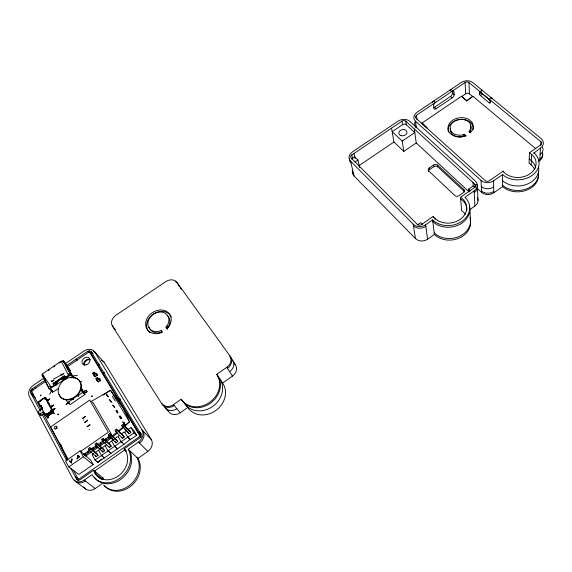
<?xml version="1.0" encoding="UTF-8"?>
<svg xmlns="http://www.w3.org/2000/svg" width="572" height="572" viewBox="0 0 572 572"><rect width="100%" height="100%" fill="white"/><g stroke="black" fill="none" stroke-linecap="round" stroke-linejoin="round"><path stroke-width="0.86" d="M529.443 152.767A17.796 13.714 -3.5 0 1 530.008 173.802A17.796 13.714 -3.5 0 1 503.06 171.192L489.382 180.745A2.953 2.309 -5.1 0 1 485.228 180.609L415.966 118.24A2.731 2.052 -10.8 0 1 416.437 115.301L465.079 82.497A2.731 1.988 -8.4 0 1 468.897 82.504L540.919 141.749A2.953 2.238 -2.9 0 1 540.683 144.916L529.443 152.767L529.057 163.37A17.503 13.592 -3.2 0 1 534.441 168.976M531.173 164.879L531.588 154.29M533.79 153.139L540.454 148.091A8.845 6.692 -3.2 0 0 541.148 138.603L472.729 82.518A8.208 5.999 -8.3 0 0 461.268 82.49L416.916 112.377A8.208 6.163 -10.5 0 0 415.486 121.185L416.352 127.778M50.887 410.353L50.808 411.926L46.682 414.628L46.089 413.577L44.959 414.55L46.697 414.421L50.808 411.926L53.496 412.24L54.226 413.785L53.239 412.097L52.588 413.17L46.732 416.559L47.812 418.161L46.732 416.559M68.812 373.466L68.69 375.74L66.331 378.628L59.123 379.822L52.746 383.862M538.352 161.526L539.796 160.51L540.454 148.091M540.733 145.166L540.919 141.749M49.607 394.237L51.83 390.547L52.667 392.149L49.178 388.731L42.171 375.768L42.264 374.024L60.725 361.425L63.328 360.646L65.88 363.964L67.489 367.431L66.066 365.372M48.198 403.267L48.491 403.589M48.52 403.21L48.784 403.725M47.884 415.858L48.72 417.553L47.884 415.858L51.873 412.341L53.496 412.24L46.997 416.681M81.71 389.103L81.746 388.967M48.284 402.874L48.398 403.081M41.935 407.386L40.162 405.748L38.167 401.88C42.893 401.666 44.48 393.393 47.197 400.278L49.8 398.927L47.655 401.122L50.636 406.628L53.253 405.262L51.101 407.478L52.374 409.824L54.998 408.458L52.839 410.682L53.475 411.861L52.123 412.784M50.236 406.599L50.172 406.399M53.289 383.369L56.721 381.703L55.334 383.333L56.027 384.577L56.721 381.703L64.529 375.74L53.289 383.369L54.183 385.228L51.544 387.387L50.694 389.382L52.667 392.149M128.149 429.408L131.052 427.627L134.084 430.873L136.729 435.442L130.216 439.482L127.699 437.165L124.882 432.403L125.254 431.188L126.698 430.301M93.558 453.639L92.128 454.59L95.002 460.024L127.699 437.165L130.216 439.482L123.938 444.358L121.164 441.734L118.375 436.951L118.747 435.728M48.162 403.046L48.663 403.903M56.092 383.061L56.721 381.703M49.206 386.107L51.544 387.387L55.956 385.235L59.123 379.822L64.929 376.769L71.257 375.404L74.188 377.463L73.38 375.89L77.406 375.339M43.865 398.598L44.716 397.154M45.038 397.44L44.123 398.756L45.381 398.069M67.825 402.359L66.08 404.833L68.118 402.631M80.387 382.375L81.381 381.259L79.908 381.653M44.688 397.347L45.031 397.976L44.094 399.02L45.288 398.205L51.737 410.117L50.536 410.939L51.737 410.117M53.475 411.861L52.288 410.825L46.725 416.48L44.966 414.743L41.87 408.944L42.621 408.429L40.912 405.233L40.162 405.748M112.898 436.915L117.36 432.854M118.64 431.696L123.102 427.642M124.374 426.476L129.472 421.843L123.345 408.136L110.525 390.254L91.077 401.544M101.408 459.159L97.812 462.405L95.002 460.024M80.244 382.232L81.381 381.259L80.051 381.796M50.872 407.278L53.253 405.262L50.407 406.427L51.101 407.478M52.61 410.481L54.998 408.458L52.145 409.623L52.839 410.682M47.426 400.922L49.8 398.927L46.968 400.078L47.655 401.122M112.04 436.114L116.738 432.268M118.075 431.174L129.472 421.843L110.525 390.254L103.11 395.13M108.744 443.193L117.203 436.801L118.375 436.951M51.48 409.895L51.83 410.539L50.765 411.368L46.404 414.357L44.966 414.743M49.042 404.147L49.192 404.554M72.422 398.698L73.523 399.728L72.422 398.698L74.539 397.111M51.895 381.667L53.997 380.144L51.566 381.71L51.251 380.873L51.566 381.71M98.341 381.217L96.003 378.786L97.211 377.406L100.164 380.187M95.245 376.018L92.9 373.566L92.807 373.123L94.108 372.186L97.59 375.539M101.709 478.971L103.082 477.999A18.697 15.594 -48.6 0 0 103.711 479.593M83.834 486.894A9.395 7.708 -49.9 0 0 95.188 488.531L102.095 483.669M104.712 485.935A21.75 18.161 -48.7 0 0 131.174 485.842A21.75 18.161 -48.7 0 0 137.923 458.422L147.876 451.408A9.123 7.693 -45.6 0 0 151.258 439.511L104.605 362.884L94.773 352.037A8.73 6.9 -39.7 0 0 84.048 351.001L64.943 363.928M54.183 385.228L49.178 388.731L42.264 374.024M141.277 437.351L140.147 436.207L78.414 479.458L73.416 470.07M66.531 365.622L87.616 351.344A2.903 2.288 -39.4 0 1 91.191 351.687L140.812 433.962A3.125 2.617 -44.9 0 1 139.632 438.009L124.095 448.906A19.133 15.844 -47.9 0 1 118.168 476.097A19.133 15.844 -47.9 0 1 93.601 470.277L80.38 479.543A3.225 2.624 -49.5 0 1 76.512 478.993L70.914 468.461M94.316 471.249L125.025 449.721L124.095 448.906M43.629 378.342L33.34 385.306A8.952 6.928 -43.3 0 0 29.294 396.453L72.651 478.442A9.645 7.844 -49.2 0 0 84.263 480.094L92.078 474.61A22.322 18.483 -47.9 0 0 119.512 478.492A22.322 18.483 -47.9 0 0 128.214 449.256L138.453 442.077A9.366 7.829 -44.9 0 0 141.992 429.929L94.773 352.037M180.237 412.762L187.759 407.478A21.278 18.34 -37.9 0 0 215.587 410.66A21.278 18.34 -37.9 0 0 222.587 383.054L232.447 376.133A8.973 7.736 -33.7 0 0 235.278 364.657L229.772 355.67L176.905 282.353A8.58 6.864 -31.6 0 0 165.844 281.574L115.859 315.265A8.744 6.935 -36.1 0 0 112.348 325.961L161.49 403.267L168.454 411.411A9.173 7.801 -40.6 0 0 180.237 412.762L173.488 404.611A9.359 7.908 -40.1 0 1 161.49 403.267M352.659 172.136A8.094 6.328 -14.4 0 0 354.154 176.112L415.465 238.588A8.666 7.121 -9.1 0 0 427.613 239.218L434.427 234.434A20.335 16.545 -6.9 0 0 459.016 238.167A20.335 16.545 -6.9 0 0 470.163 219.183M469.405 209.895L474.903 206.042A8.659 6.914 -5.9 0 0 477.291 197.805M477.606 188.739L481.552 192.349A8.666 6.835 -4.9 0 0 493.786 192.793L502.616 186.594A20.363 15.837 -3.2 0 0 526.555 190.211A20.363 15.837 -3.2 0 0 538.231 173.166M350.536 161.111L413.17 224.188A8.88 7.221 -9.5 0 0 425.618 224.775L432.611 219.898A20.849 16.788 -7.3 0 0 462.004 221.271A20.849 16.788 -7.3 0 0 464.957 197.304L474.124 190.905A8.88 7.014 -6.3 0 0 475.275 180.945L409.616 121.25A8.258 6.242 -11.6 0 0 398.169 121.085L352.409 151.887A8.287 6.399 -14.6 0 0 350.536 161.111L354.154 176.112M96.26 456.649L98.077 455.376L97.168 453.746L89.79 447.704L88.26 448.748L88.96 450.114L96.26 456.649L95.653 455.562M102.846 452.044L104.655 450.779L103.739 449.163L96.489 443.043L94.966 444.087L95.674 445.438L102.846 452.044L101.93 450.421M109.416 447.454L111.218 446.196L110.296 444.58L103.175 438.388L101.652 439.432L102.367 440.776L109.416 447.454L108.794 446.382M115.966 442.878L117.768 441.62L116.838 440.018L109.838 433.748L108.322 434.784L109.045 436.129L115.966 442.878L115.036 441.269M122.501 438.316L124.296 437.058L123.359 435.464L116.488 429.122L114.979 430.158L115.708 431.488L122.501 438.316L121.872 437.251M129.022 433.762L130.809 432.503L129.865 430.916L123.123 424.503L121.614 425.539L129.022 433.762L128.071 432.167L121.614 425.539M173.488 404.611L181.181 399.235A21.722 18.583 -37.4 0 0 209.524 402.402A21.722 18.583 -37.4 0 0 216.767 374.36L226.841 367.317A9.152 7.836 -33.4 0 0 229.772 355.67M415.486 121.185L481.081 180.473A8.83 6.907 -5.2 0 0 493.55 180.881L502.552 174.582A20.764 16.002 -3.5 0 0 531.996 175.525A20.764 16.002 -3.5 0 0 533.805 152.738M123.938 444.358L97.812 462.405L96.704 461.096M139.411 435.385L141.57 433.869M55.956 385.235L64.607 379.222M80.588 451.522L108.315 432.239L89.733 400.064L50.615 426.934L67.875 459.309M83.169 454.668L89.597 450.193M90.912 449.327L103.067 440.862L103.718 441.999L98.599 445.559L97.926 444.387L98.599 445.559M104.311 439.939L110.046 435.943M90.912 450.922L85.771 454.504L84.148 454.804M92.192 450.028L97.319 446.453M106.27 440.218L105.591 439.053L106.27 440.218L110.732 437.108M68.74 466.966L83.333 456.799L93.143 464.6L78.864 474.402L68.74 466.966L65.566 460.982L80.094 450.879L90.683 460.081L93.143 464.6M85.435 456.199L91.849 451.723M93.129 450.836L98.248 447.268M99.521 446.374L111.626 437.938M417.324 224.918L420.627 222.615L422.436 224.424M468.811 191.656L468.661 189.132L473.187 185.979L473.001 182.525M121.586 433.748L123.716 432.26L124.882 432.403M474.889 184.248A2.967 2.338 -6 0 1 474.51 187.573L460.589 197.283A17.868 14.386 -7.3 0 1 460.102 219.433A17.868 14.386 -7.3 0 1 433.283 216.33L421.457 224.582A2.967 2.417 -9.5 0 1 417.31 224.388L351.165 158.022A2.76 2.131 -14.9 0 1 351.787 154.948L401.973 121.142A2.746 2.073 -11.6 0 1 405.791 121.192L474.889 184.248L475.06 187.702L473.187 185.979M94.981 452.681L106.564 444.709M41.87 408.944L38.195 411.497L39.618 414.221L41.077 415.429L44.044 413.449M87.016 426.555L89.611 424.76M87.194 426.884L90.29 424.739M89.032 429.844L89.482 429.529M82.375 418.318L85.414 416.223M82.911 418.439L85.285 416.802M83.512 420.041L83.955 419.734M84.592 422.258L87.645 420.155M84.799 422.615L87.509 420.742M77.713 395.774L78.493 396.324L77.363 394.995L77.713 395.774L82.604 392.413L83.405 392.864M463.756 189.396A2.867 2.274 -6.7 0 1 463.363 192.628L458.923 195.717A2.867 2.281 -7 0 1 454.897 195.567L428.843 171.071A2.788 2.181 -9.3 0 1 429.3 167.961L433.64 164.979A2.788 2.174 -9.1 0 1 437.53 165.094L463.756 189.396L463.871 191.062A2.86 2.274 -6.7 0 1 464.457 192.006M428.449 171.393A2.781 2.174 -9.3 0 1 429.5 169.641L433.826 166.666A2.781 2.174 -9 0 1 437.709 166.781L463.871 191.062M48.334 370.513L49.793 369.519M53.432 367.024L54.891 366.023M59.259 363.027L61.44 361.533L63.042 361.354L64.078 362.677M102.474 373.838L104.64 372.358M81.439 388.645L80.895 389.017L82.625 392.113L85.021 394.408L70.206 404.561L67.703 402.588L66.037 399.599M50.779 413.706L46.725 416.48L52.288 410.825L52.638 411.468L51.201 411.861M61.74 374.982L61.075 374.181L61.74 374.982L63.885 373.516L53.482 379.15M97.34 365.765L99.542 364.264M480.823 91.105L479.415 92.056L479.486 93.901A1.344 0.586 57 0 0 480.401 95.538L489.26 102.86L490.669 101.902M472.88 96.318L466.688 100.901L472.88 96.318L535.8 148.699M479.486 93.901L481.588 92.471A1.344 0.586 57 0 0 482.496 94.115L490.69 100.858M480.401 95.538L482.496 94.115M391.577 128.142L393.922 142.028L403.839 151.387L416.223 142.964L414.335 128.993M43.408 398.276L39.411 401.001L40.162 401.465M58.523 388.395L53.418 391.87L50.694 389.382M98.363 379.372L98.291 379.35M67.703 402.588L72.63 399.249M358.594 165.93L393.922 142.028M422.007 123.016L426.998 127.828L422.007 123.016L461.568 96.239L466.666 100.529M466.688 100.901L461.59 96.611L465.715 93.822A2.688 1.981 -8.1 0 1 469.476 93.844L472.901 96.689M40.476 411.211L30.652 392.721A2.982 2.302 -43.3 0 1 31.996 389.003L45.181 380.08M41.32 409.845L31.317 391.076L45.274 381.617M66.574 367.188L89.346 351.759L91.148 353.725L140.919 436.393M403.839 151.387L402.23 141.07L414.814 132.54L406.306 124.753L405.791 121.192M98.706 382.039L96.496 379.579L97.976 378.578L100.315 380.938M351.766 159.216A2.746 2.124 -14.9 0 1 352.595 158.365L354.783 156.885L357.958 160.046L359.681 167.567M406.306 124.753A2.731 2.066 -11.6 0 0 402.516 124.696L392.178 131.667L402.23 141.07M433.34 107.736A2.746 1.466 -49.1 0 0 434.52 107.25L450.493 96.461A2.746 1.451 -49.7 0 0 452.445 93.243L452.237 90.512L453.939 91.949L454.139 94.68A2.753 1.444 -49.6 0 1 452.18 97.898L436.186 108.709A2.746 1.466 -49 0 1 433.905 108.344L433.626 105.656A2.76 1.473 -49.2 0 1 435.564 102.417L433.876 100.958A2.753 1.48 -49.2 0 0 432.303 102.738M355.026 162.026L357.958 160.046M95.61 376.819L93.393 374.345L94.866 373.352L97.204 375.732M127.699 437.165L134.062 432.904L136.729 435.442M45.274 399.556L46.268 398.891L45.295 397.304L46.268 398.891M39.618 414.221L43.358 411.733L44.309 412.541M74.188 377.463L70.721 374.117L65.644 377.441L68.69 375.74L61.44 361.533M81.946 389.775L82.118 389.639M102.367 440.776L103.94 439.775L111.218 446.196M95.674 445.438L97.247 444.437L104.655 450.779M88.96 450.114L90.54 449.106L98.077 455.376M122.351 426.862L123.902 425.875L130.809 432.503M115.708 431.488L117.267 430.494L124.296 437.058M109.045 436.129L110.61 435.128L117.768 441.62M83.955 393.086L84.306 393.436L87.316 391.591L83.955 393.086L83.104 391.62L86.501 390.197L83.462 391.963L83.104 391.62M92.185 402.273L92.929 402.359L111.476 434.377L110.682 435.499M48.17 402.688L48.277 403.01M53.568 384.27L55.026 383.662L59.123 379.822L61.433 378.864M63.814 377.577L61.69 378.328L64.936 379.215L63.814 377.577L64.936 379.215M64.243 377.992L61.69 378.328L64.514 378.807M66.645 365.487L63.328 360.646L65.794 365.522L66.645 365.487L70.284 370.563L67.653 369.026L66.166 366.223M71.822 463.184L69.376 461.039L71.643 460.975M84.206 455.19L86.722 455.298M48.899 404.111L49.221 404.59L49.02 404.282M98.548 450.3L101.466 455.505L102.66 456.177M105.105 445.724L108.051 450.9L109.209 451.594M111.647 441.162L114.615 446.31L115.744 447.025M121.164 441.734L122.422 442.621M48.877 404.054L49.242 404.568L48.849 403.996M124.56 423.273L122.615 421.843L124.131 423.573M121.228 417.674L119.269 416.223L120.799 417.975M117.267 411.633L115.959 410.653L116.988 411.833M75.854 481.638L85.743 489.089M113.992 406.127L112.684 405.126L113.714 406.327M76.512 478.993L78.4 480.43M75.254 476.626L77.771 478.549L78.607 480.123M110.746 400.672L109.431 399.656L110.468 400.865M84.263 480.094L95.188 488.531M107.536 395.266L106.213 394.237L107.25 395.459M79.765 456.792L77.935 455.376L76.991 459.08L77.656 457.772L79.715 456.921L77.935 455.376L78.657 457.579M94.673 472.787L103.139 479.643M93.601 470.277L103.082 477.999M65.794 365.522L68.905 368.118M452.445 93.243L454.139 94.68M42.171 375.768L43.207 376.648M48.541 403.903L48.613 403.961M450.493 96.461L452.18 97.898M31.746 394.787L35.614 398.141M101.466 455.505L104.397 458.036L103.632 457.021M52.638 411.468L51.83 410.539M30.652 392.721L33.247 394.98L34.341 397.039M69.376 461.039L71.328 462.741L71.893 458.701L72.229 460.203M434.52 107.25L436.186 108.709M466.023 135.643A12.677 9.574 -8 0 1 448.005 128.936A12.677 9.574 -8 0 1 463.835 117.811A12.677 9.574 -8 0 1 470.892 132.218L470.348 132.797L468.89 131.531A10.446 7.894 -8 0 0 463.613 119.512A10.446 7.894 -8 0 0 450.171 128.271A10.446 7.894 -8 0 0 464.55 134.356L466.051 136.193M31.317 391.076L32.354 391.984M31.996 389.003L33.29 390.14M48.72 403.646L48.405 403.274M48.606 403.818L48.284 403.453M34.442 387.351L35.729 388.495M108.051 450.9L110.925 453.467L110.167 452.452M72.208 376.498L73.845 377.97L71.257 375.404L66.066 366.53M126.004 425.261L123.402 422.901L124.453 424.252M103.067 440.862L103.718 441.999M99.399 448.119L100.665 449.27M121.357 418.461L120.056 417.267L121.107 418.632M118.046 412.884L116.738 411.69L117.796 413.055M114.615 446.31L117.439 448.906L116.688 447.89M468.661 189.132L470.534 190.862M114.757 407.364L113.449 406.156L114.514 407.536M416.223 142.964L469.147 191.885M111.94 402.302L110.196 400.679L111.261 402.066M108.716 396.882L106.964 395.252L108.036 396.646M125.139 449.878L126.176 450.85M55.334 383.333L56.027 384.577M101.652 439.432L103.518 441.176M128.214 449.256L137.923 458.422M108.322 434.784L113.814 440.097M138.453 442.077L147.876 451.408M139.454 431.703L140.512 432.782M141.992 429.929L151.258 439.511M76.097 359.144L77.263 360.353M38.167 401.88L39.311 403.081M119.069 401.387L130.466 419.576M70.284 370.563L68.404 368.575L72.408 375.447L67.653 369.026L71.257 375.404L66.216 366.287M87.616 351.344L88.746 352.574M91.191 351.687L92.871 353.532M46.682 414.628L47.876 416.016L46.089 413.577M113.206 327.012L115.365 329.651M181.181 399.235L187.759 407.478M119.913 415.801L120.971 417.174M116.638 410.296L117.696 411.676M149.599 331.874L150.157 332.618M167.41 329.25L165.966 327.155A11.175 9.059 -34.4 0 0 162.755 312.298A11.175 9.059 -34.4 0 0 147.891 322.937A11.175 9.059 -34.4 0 0 161.168 330.587L162.126 331.924A11.14 9.045 -34.4 0 1 149.149 327.263M230.058 357.407L231.102 358.858M233.19 361.754L235.278 364.657M165.966 327.155L166.917 328.492A11.14 9.045 -34.4 0 0 167.053 315.258M166.867 326.026L167.818 327.37M51.544 387.387L42.507 374.51L44.752 379.808M161.168 330.587L162.291 332.253L161.411 332.632A13.556 10.997 -34.4 0 1 145.703 322.772A13.556 10.997 -34.4 0 1 164.2 310.424A13.556 10.997 -34.4 0 1 167.11 328.828M216.767 374.36L222.587 383.054M68.661 402.345L69.462 403.567L68.626 402.08M94.108 372.186L94.866 373.352M97.211 377.406L97.976 378.578M167.024 409.166L168.454 411.411M226.841 367.317L232.447 376.133M176.905 282.353L179.801 286.965M180.416 287.945L181.295 289.346M130.673 419.919L139.046 433.841M89.346 351.759L140.147 436.207M112.348 396.217L115.244 401.043M81.102 387.616L85.021 394.408M83.462 391.963L84.306 393.436M80.895 389.453L82.604 392.413M43.687 376.569L42.507 374.51L45.095 379.207M131.052 427.627L134.062 432.904M123.123 424.503L123.902 425.875M116.488 429.122L117.267 430.494M109.838 433.748L110.61 435.128M63.328 360.646L70.721 374.117M103.175 438.388L103.94 439.775M80.094 450.879L83.333 456.799M96.489 443.043L97.247 444.437M89.79 447.704L90.54 449.106M41.091 405.934L42.7 408.951M40.355 414.078L41.077 415.429M42.986 412.977L67.582 459.123M42.149 414.357L66.788 460.696M59.402 442.985L67.775 460.067M60.01 443.893L67.753 459.852M42.585 409.559L40.912 405.233M95.91 378.349L96.496 379.579M92.807 373.123L93.393 374.345M56.263 427.212L56.935 428.642M71.235 373.738L71.529 374.438M60.703 444.344L62.77 450.107M351.787 154.948L352.595 158.365M353.989 153.468L355.176 158.558M413.17 224.188L415.465 238.588M401.973 121.142L402.516 124.696M425.618 224.775L427.613 239.218M416.437 115.301L416.981 119.498M432.611 219.898L434.427 234.434M433.283 216.33L433.454 217.675M429.3 167.961L429.5 169.641M434.934 218.275L435.07 219.412M433.64 164.979L433.826 166.666M437.53 165.094L437.709 166.781M460.589 197.283L461.583 210.639A17.475 14.207 -6.9 0 1 465.401 214.321M461.568 96.239L461.59 96.611M463.248 134.77L463.356 136.508M469.841 209.366L470.534 220.928M464.55 134.356L464.657 136.1A10.418 7.879 -8 0 1 450.378 128.679M465.079 82.497L465.715 93.822M468.897 82.504L469.476 93.844M474.124 190.905L474.903 206.042M472.308 123.037L472.393 124.796M478.028 200.493L477.413 186.994M481.081 180.473L481.552 192.349M493.55 180.881L493.786 192.793M503.06 171.192L503.067 171.965M502.552 174.582L502.616 186.594M460.717 198.984A17.818 14.364 -7.3 0 1 466.802 210.639M469.362 205.963A20.792 16.76 -7.3 0 1 457.95 225.246A20.792 16.76 -7.3 0 1 432.818 221.55M350.951 162.813A8.265 6.392 -14.6 0 1 349.442 158.801M425.847 226.419A8.859 7.214 -9.5 0 1 413.427 225.826M476.655 184.277A8.859 7 -6.3 0 1 474.209 192.628M470.07 217.56A20.392 16.574 -6.9 0 1 458.887 236.586A20.392 16.574 -6.9 0 1 434.227 232.854M353.761 174.481A8.115 6.335 -14.5 0 1 352.266 170.506M538.302 171.8A20.406 15.852 -3.2 0 1 526.597 188.867A20.406 15.852 -3.2 0 1 502.609 185.264M542.499 152.445A8.702 6.635 -2.9 0 1 539.868 159.13M493.758 191.47A8.68 6.843 -4.9 0 1 481.502 191.027M415.444 126.998A8.079 6.12 -10.3 0 1 415.665 126.376M529.214 159.073A17.625 13.642 -3.4 0 1 535.707 168.132M538.538 167.16A20.556 15.916 -3.4 0 1 526.755 184.313A20.556 15.916 -3.4 0 1 502.588 180.723M542.506 147.097A8.759 6.664 -3 0 1 540.118 154.44M493.672 186.965A8.744 6.871 -5 0 1 481.324 186.543M416.309 127.434A8.137 6.135 -10.4 0 1 415.05 121.736M542.599 154.497A8.68 6.628 -2.8 0 1 539.796 160.51M453.939 91.949A2.767 1.459 -49.8 0 0 451.701 91.534L450 90.097A2.76 1.459 -49.8 0 1 451.53 89.632M489.26 102.86A1.351 0.593 56.6 0 0 490.132 102.688L490.097 100.851A1.358 0.593 56.7 0 0 489.174 99.185L491.298 97.74A1.358 0.601 56.7 0 1 492.149 99.013M481.574 90.34A1.344 0.593 57 0 1 482.375 90.426L480.266 91.856A1.344 0.586 57 0 0 479.415 92.056M448.469 132.06A12.641 9.567 -8 0 1 460.017 119.491A12.641 9.567 -8 0 1 473.173 129.587M470.398 125.668A10.418 7.879 -8 0 1 469.669 132.447M125.211 449.942A19.076 15.809 -48 0 1 126.197 451.208M102.574 479.715A19.076 15.809 -48 0 1 94.809 471.264M129.322 450.3A22.258 18.447 -48 0 1 121.464 478.878A22.258 18.447 -48 0 1 94.18 477.019M85.507 481.052A9.617 7.829 -49.2 0 1 74.296 480.022M143.043 431.016A9.338 7.815 -45 0 1 139.518 443.136M93.45 351.101A8.709 6.885 -39.8 0 1 95.889 353.267M136.865 457.428A21.815 18.197 -48.6 0 1 130.087 484.913A21.815 18.197 -48.6 0 1 103.546 485.013M101.523 360.482A8.523 6.807 -40.2 0 1 104.605 362.884M117.989 399.02A2.939 2.41 -42.2 0 1 120.492 399.299M118.797 400.243A2.931 2.402 -42.3 0 1 120.399 399.942M140.262 432.225A3.024 2.531 -44.6 0 1 139.232 434.863M90.326 353.539A2.889 2.281 -39.5 0 1 93.014 353.668M84.334 365.079A4.354 3.453 -40.2 0 1 85.821 361.132A4.354 3.453 -40.2 0 1 89.94 359.788M33.247 394.98A2.967 2.295 -43.4 0 1 33.019 393.851M217.431 375.361A21.665 18.561 -37.4 0 1 210.224 403.353A21.665 18.561 -37.4 0 1 181.939 400.185M112.898 326.462A8.723 6.928 -36.1 0 1 112.648 325.861M174.267 405.548A9.338 7.894 -40.1 0 1 162.291 404.204M230.402 356.706A9.131 7.822 -33.4 0 1 227.484 368.332M175.647 281.774A8.559 6.857 -31.6 0 1 177.613 283.483M219.669 378.693A21.5 18.468 -37.6 0 1 212.548 406.52A21.5 18.468 -37.6 0 1 184.463 403.346M176.855 408.68A9.266 7.858 -40.3 0 1 164.965 407.328M232.518 360.153A9.059 7.786 -33.6 0 1 229.637 371.714M179.129 286.315A8.494 6.835 -31.7 0 1 179.587 286.758M149.935 332.704A13.521 10.975 -34.4 0 1 152.731 314.457A13.521 10.975 -34.4 0 1 171.328 316.995M70.856 377.806A12.484 9.867 -42.5 0 1 81.36 385.764A12.484 9.867 -42.5 0 1 71.865 399.084A12.484 9.867 -42.5 0 1 59.095 394.308M84.034 365.136A4.361 3.453 -40.1 0 1 85.321 360.617A4.361 3.453 -40.1 0 1 90.019 359.416M97.648 378.907A1.78 1.43 -41.1 0 1 100.143 379.408A1.78 1.43 -41.1 0 1 98.205 381.624A1.78 1.43 -41.1 0 1 97.161 379.465M99.6 380.68A1.773 1.423 -41.2 0 1 100.429 380.351M94.702 373.595A1.773 1.416 -40.8 0 1 97.04 374.252A1.773 1.416 -40.8 0 1 95.159 376.397A1.773 1.416 -40.8 0 1 93.987 374.41M96.511 375.497A1.766 1.416 -40.9 0 1 97.505 375.146M116.931 410.417A1.544 1.266 -43 0 1 116.345 410.56M117.038 412.083A1.559 1.28 -43.2 0 1 117.539 411.668M120.149 417.896A1.566 1.294 -43.7 0 1 120.985 417.138M125.833 424.717A1.573 1.308 -44.1 0 1 124.946 425.382M123.48 423.494A1.573 1.308 -44.1 0 1 124.46 422.679M57.786 414.393C58.601 415.651 58.809 412.862 57.786 414.393M52.91 405.434C53.725 406.656 53.975 403.875 52.917 405.391M40.376 395.416C41.141 396.618 41.449 393.944 40.383 395.374M92.242 396.067C91.313 397.683 91.255 394.923 92.242 396.067M64.929 376.769L64.514 377.584L66.331 378.628L64.929 376.769M85.135 453.353L85.771 454.504L85.135 453.353M87.709 451.565L88.338 452.709L87.709 451.565M92.836 447.99L93.479 449.134L92.836 447.99M95.402 446.203L96.039 447.347L95.402 446.203M100.515 442.642L101.158 443.779L100.515 442.642M108.172 437.308L108.823 438.438L108.172 437.308M401.129 135.671A4.118 3.132 -11.6 0 0 406.964 132.089A4.118 3.132 -11.6 0 0 400.593 130.266A4.118 3.132 -11.6 0 0 401.129 135.671M70.535 398.984A12.498 9.874 -42.4 0 0 78.907 380.087A12.498 9.874 -42.4 0 0 59.266 386.114A12.498 9.874 -42.4 0 0 70.535 398.984M86.136 364.822A4.383 3.461 -40 0 0 89.375 358.337A4.383 3.461 -40 0 0 82.411 360.124A4.383 3.461 -40 0 0 86.136 364.822M55.527 428.957A1.559 1.237 -45.6 0 0 56.921 426.683A1.559 1.237 -45.6 0 0 54.497 427.041A1.559 1.237 -45.6 0 0 55.527 428.957"/></g></svg>
